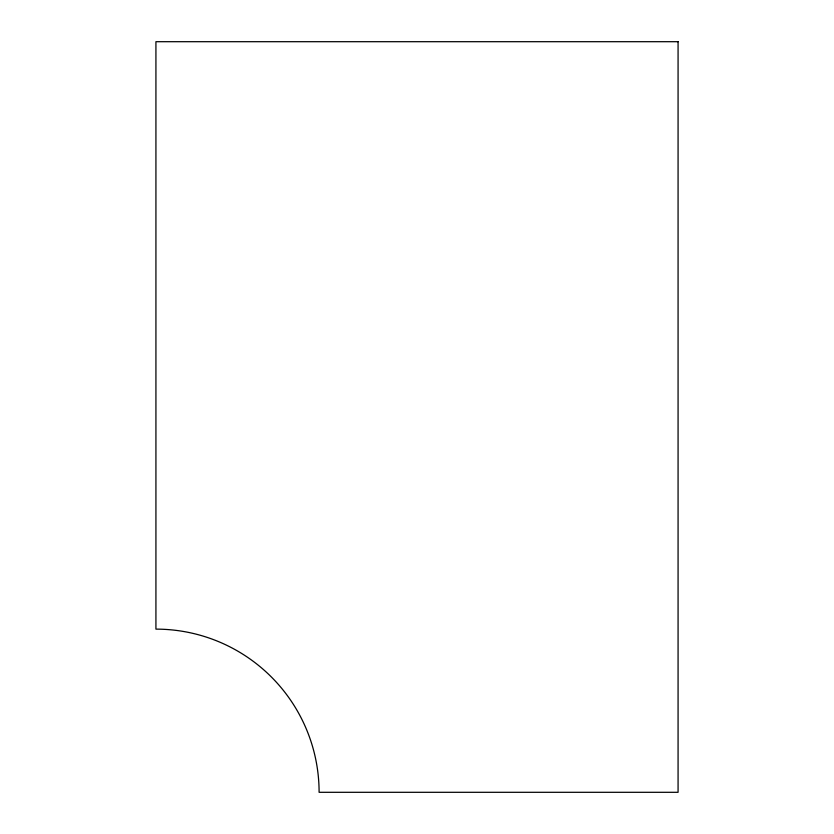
<?xml version="1.0" encoding="UTF-8"?>
<svg xmlns="http://www.w3.org/2000/svg" width="834" height="834" viewBox="0 0 834 834"><rect width="100%" height="100%" fill="white"/><g stroke="black" fill="none" stroke-linecap="round" stroke-linejoin="round"><path stroke-width="1.25" d="M678.073 41.7L155.927 41.7L155.927 629.128A163.172 163.172 0 0 1 319.099 792.3L678.073 792.3L678.073 41.7"/></g></svg>
